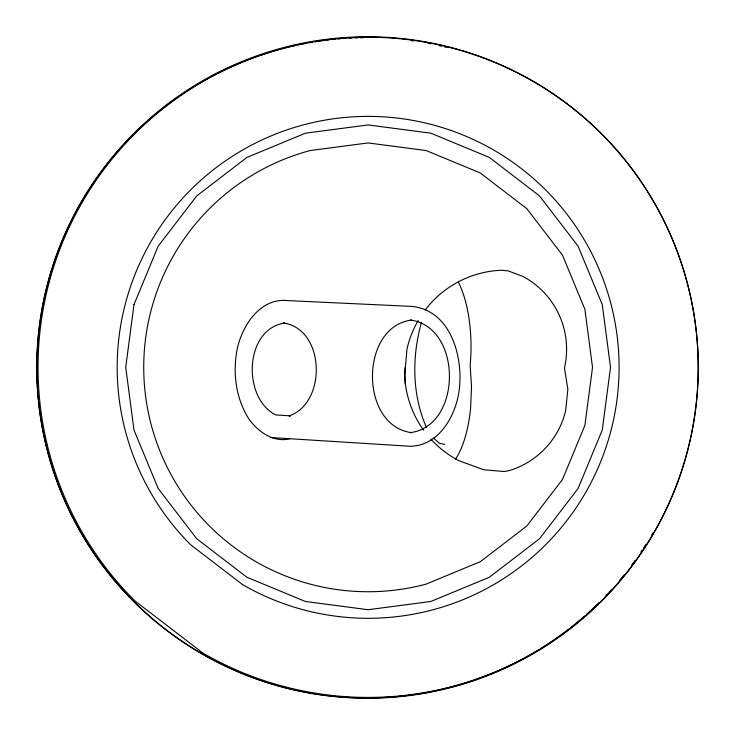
<?xml version="1.0" encoding="UTF-8"?>
<svg xmlns="http://www.w3.org/2000/svg" width="735" height="735" viewBox="0 0 735 735"><rect width="100%" height="100%" fill="white"/><g stroke="black" fill="none" stroke-linecap="round" stroke-linejoin="round"><path stroke-width="1.1" d="M405.086 367.491L404.893 372.957A100.998 41.243 90 0 0 405.362 384.387M421.486 322.288C411.793 356.503 411.94 395.118 426.658 427.834M284.877 323.023C244.103 328.821 242.091 398.315 275.781 414.935L290.5 415.854L289.177 415.854C326.974 403.019 325.366 329.115 283.554 323.023M411.609 320.047C359.433 326.652 359.433 426.015 411.609 432.621L410.286 432.621C462.462 426.015 462.462 326.652 410.286 320.047M289.875 438.721C273.797 442.911 258.307 431.904 249.211 419.437C236.312 399.574 232.866 374.988 236.633 351.872C240.905 327.25 259.63 297.243 288.019 300.624L411.609 306.385C452.273 310.243 464.557 360.582 458.53 394.438C454.037 418.592 437.61 445.879 410.286 446.283L270.985 437.536M444.794 444.427L439.337 443.26L433.411 437.986M652.873 532.875A330.134 330.134 0 0 1 651.734 534.823M645.854 544.47A330.134 330.134 0 0 1 643.391 548.292M642.142 550.193A330.134 330.134 0 0 1 640.883 552.086M635.012 560.52A330.134 330.134 0 0 1 631.641 565.132M623.932 575.073A330.134 330.134 0 0 1 619.568 580.365M611.327 589.792A330.134 330.134 0 0 1 609.021 592.3M607.477 593.953A330.134 330.134 0 0 1 605.916 595.598M598.804 602.838A330.134 330.134 0 0 1 586.411 614.451M584.711 615.958A330.134 330.134 0 0 1 570.654 627.616M568.844 629.022A330.134 330.134 0 0 1 541.713 647.903M538.819 649.685A330.134 330.134 0 0 1 60.674 490.998A330.134 330.134 0 0 1 295.792 45.441M298.015 44.954A330.134 330.134 0 0 1 306.945 43.172M309.196 42.768A330.134 330.134 0 0 1 312.568 42.189M314.819 41.822A330.134 330.134 0 0 1 323.878 40.498M326.147 40.204A330.134 330.134 0 0 1 329.546 39.8M331.825 39.552A330.134 330.134 0 0 1 335.233 39.203M337.512 38.992A330.134 330.134 0 0 1 340.921 38.707M343.19 38.532A330.134 330.134 0 0 1 346.608 38.303M348.877 38.174A330.134 330.134 0 0 1 352.276 37.999M354.546 37.908A330.134 330.134 0 0 1 357.945 37.797M360.205 37.742A330.134 330.134 0 0 1 363.586 37.696M411.187 40.655A330.134 330.134 0 0 1 413.456 40.967M428.11 43.383A330.134 330.134 0 0 1 430.342 43.815M439.245 45.689A330.134 330.134 0 0 1 441.459 46.186M444.767 46.976A330.134 330.134 0 0 1 446.954 47.509M455.47 459.301A82.632 33.736 90 0 0 470.62 408.081L471.53 386.628L470.143 365.323A82.55 33.709 -90 0 0 458.291 282.01M430.875 439.135A100.998 100.998 0 0 0 458.952 460.744L483.731 469.757L503.87 471.512L508.841 470.722A82.632 82.632 0 0 0 565.638 410.7L567.861 389.247L564.452 367.941A82.55 82.55 0 0 0 522.925 276.415L508.133 270.857L501.132 270.241A100.998 100.998 0 0 0 425.197 309.968M423.608 430.168A100.998 100.998 0 0 1 404.663 375.576L406.951 349.309A100.998 100.998 0 0 1 418.169 320.524M133.99 304.593L125.731 367.335L133.99 430.067L158.209 488.527L196.723 538.737L246.932 577.26L305.392 601.469L368.125 609.728L430.866 601.469L489.326 577.26L539.527 538.737L578.05 488.527L602.268 430.067L610.528 367.335L602.268 304.593L578.05 246.133L539.527 195.933L489.326 157.409L430.866 133.191L368.125 124.932L305.392 133.191L246.932 157.409L196.723 195.933L158.209 246.133L133.99 304.593M592.529 367.335L584.885 425.409L562.468 479.532L526.802 526.012L480.332 561.669L426.208 584.086A224.405 224.405 0 0 1 151.373 425.409A224.405 224.405 0 0 1 310.051 150.574L368.125 142.93L426.208 150.574L480.332 172.991L526.802 208.657L562.468 255.128L584.885 309.251L592.529 367.335M242.651 584.665L190.677 544.782A250.947 250.947 0 0 1 282.295 131.519A250.947 250.947 0 0 1 618.126 389.201A250.947 250.947 0 0 1 242.651 584.665M203.08 653.204L134.716 600.743A330.098 330.098 0 0 1 255.229 57.137A330.098 330.098 0 0 1 696.973 396.101A330.098 330.098 0 0 1 203.08 653.204M202.125 653.939A330.75 330.75 0 0 0 698.25 367.5A330.75 330.75 0 0 0 202.125 81.061A330.75 330.75 0 0 0 202.125 653.939"/></g></svg>
